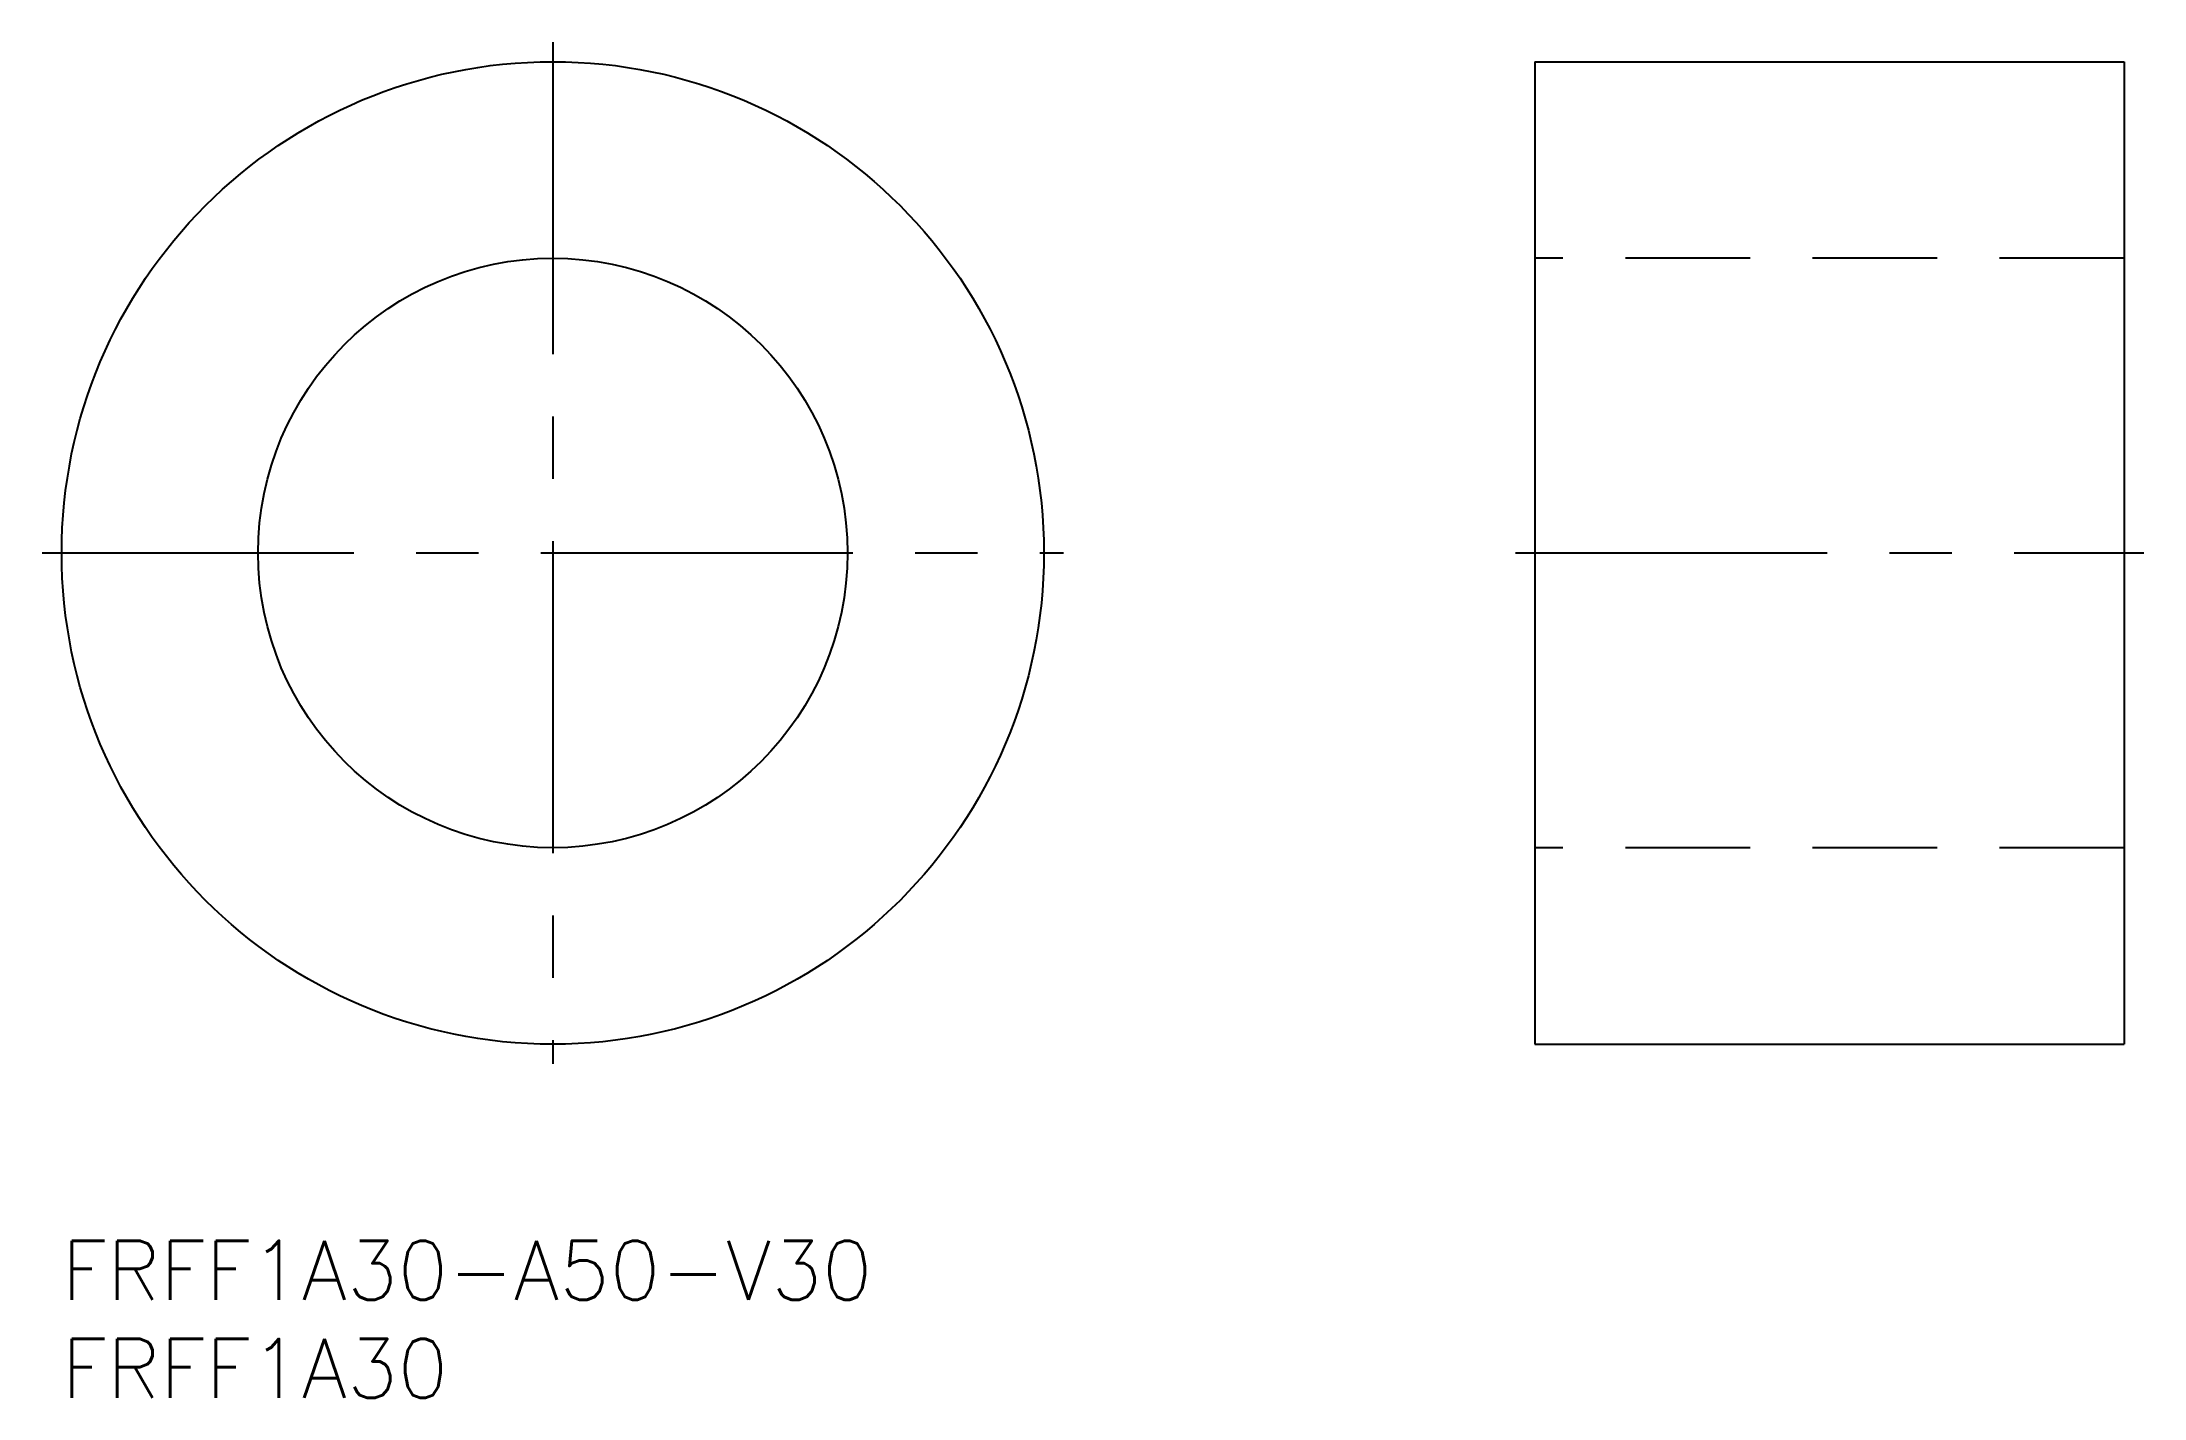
# Model space of a CAD drawing. Extents: x -1 to 106, y -8 to 61.
import ezdxf

# ---------------------------------------------------------------- set-up
doc = ezdxf.new("R2010")
doc.units = 0
doc.header["$LTSCALE"] = 0.5
doc.linetypes.add('CENTER', pattern=[50.8, 31.75, -6.35, 6.35, -6.35])
doc.linetypes.add('DASHED', pattern=[19.05, 12.7, -6.35])
for name, color, linetype in [('MSM_CENTER', 1, 'CENTER'), ('MSM_CONTINUOUS', 7, 'CONTINUOUS'), ('MSM_DASHED', 4, 'DASHED'), ('MSM_PART_NUMBER', 7, 'CONTINUOUS')]:
    doc.layers.add(name, color=color, linetype=linetype)
doc.styles.get("Standard").update_dxf_attribs({"font": 'txt.shx', "height": 3, "bigfont": 'bigfont.shx'})

# ---------------------------------------------------------------- blocks, each defined once
blk = doc.blocks.new('*U8')
at = {"layer": 'MSM_PART_NUMBER'}
blk.add_text('FRFF1A30-A50-V30', height=3, dxfattribs=at).set_placement((0, -3))
blk = doc.blocks.new('*U9')
at = {"layer": 'MSM_PART_NUMBER'}
blk.add_text('FRFF1A30', height=3, dxfattribs=at).set_placement((0, -8))

msp = doc.modelspace()

# ---------------------------------------------------------------- linework, layer by layer
at = {"layer": 'MSM_CENTER'}
for p, q in [((25, 61), (25, 9)), ((-1, 35), (51, 35)), ((74, 35), (106, 35))]:
    msp.add_line(p, q, dxfattribs=at)
at = {"layer": 'MSM_CONTINUOUS'}
for p, q in [((75, 60), (105, 60)), ((75, 60), (75, 10)), ((105, 60), (105, 10)), ((75, 10), (105, 10))]:
    msp.add_line(p, q, dxfattribs=at)
for radius in [25, 15]:
    msp.add_circle((25, 35), radius, dxfattribs=at)
at = {"layer": 'MSM_DASHED'}
for p, q in [((105, 50), (75, 50)), ((105, 20), (75, 20))]:
    msp.add_line(p, q, dxfattribs=at)

# ---------------------------------------------------------------- block references
at = {"layer": 'MSM_CONTINUOUS'}
for name in ['*U8', '*U9']:
    msp.add_blockref(name, (0, 0), dxfattribs=at)

doc.saveas('drawing.dxf')
